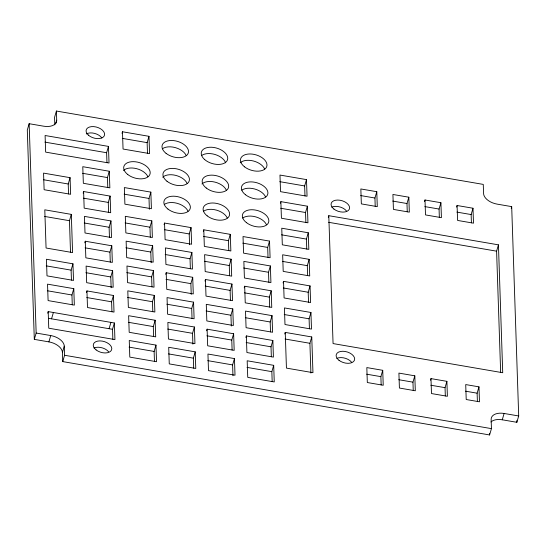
<?xml version="1.0" encoding="UTF-8"?>
<svg xmlns="http://www.w3.org/2000/svg" width="546" height="546" viewBox="0 0 546 546"><rect width="100%" height="100%" fill="white"/><g stroke="black" fill="none" stroke-linecap="round" stroke-linejoin="round"><path stroke-width="0.82" d="M518.7 415.97L511.691 206.627L497.113 204.122A13.616 8.04 16.3 0 1 483.572 193.537L483.271 184.405L56.402 111.043L56.709 120.181A13.616 8.04 16.3 0 1 43.735 126.208L29.15 123.703L27.3 130.03L34.309 339.373L48.887 341.878A13.616 8.04 16.3 0 1 62.428 352.463L62.729 361.595L489.598 434.957L491.448 428.63L491.141 419.492A13.616 8.04 16.3 0 1 504.115 413.465L518.7 415.97L516.85 422.297L502.265 419.792A13.616 8.04 16.3 0 0 490.929 421.976M56.402 111.043L54.552 117.37L54.805 124.843M55.788 123.341L56.709 120.181M68.557 193.96L68.223 183.995L70.079 177.668L43.564 173.116L44.117 189.721L70.632 194.28L70.079 177.668M34.309 339.373L36.159 333.046L29.15 123.703M70.509 252.115L69.458 220.707L71.308 214.38L44.792 209.821L46.069 248.02L72.584 252.58L71.308 214.38M47.734 313.186L48.198 311.609L114.373 322.979L114.933 339.585L48.758 328.214L48.198 311.609M83.156 193.12L83.613 191.537L110.128 196.096L110.688 212.701L84.173 208.149L83.613 191.537M51.549 318.823L53.399 312.496M48.887 341.878L50.744 335.558L36.159 333.046M71.444 280.105L71.11 270.14L72.959 263.814L46.444 259.261L47.004 275.866L73.519 280.426L72.959 263.814M106.948 162.694L106.613 152.73L108.463 146.403L45.1 135.51L45.652 152.122L109.023 163.008L108.463 146.403M84.814 242.813L85.278 241.23L111.794 245.789L112.346 262.394L85.838 257.842L85.278 241.23M72.27 304.852L71.942 294.99L73.792 288.663L47.543 284.152L48.096 300.593L74.345 305.105L73.792 288.663M107.78 187.537L107.446 177.573L109.296 171.246L82.78 166.694L83.34 183.299L109.855 187.858L109.296 171.246M122.011 133.347L122.475 131.763L148.99 136.316L149.563 153.59L123.055 149.038L122.475 131.763M62.428 352.463L64.278 346.137A13.616 8.04 16.3 0 0 50.744 335.558M108.613 212.387L108.279 202.423L110.128 196.096M62.729 361.595L64.578 355.269L64.278 346.137M86.48 292.506L86.944 290.922L113.459 295.482L114.012 312.087L87.496 307.528L86.944 290.922M109.446 237.23L109.111 227.266L110.961 220.939L84.446 216.387L85.005 232.992L111.514 237.551L110.961 220.939M110.278 262.08L109.944 252.115L111.794 245.789M147.495 153.337L147.133 142.643L148.99 136.316M111.138 287.756L110.777 276.959L112.626 270.632L86.111 266.079L86.664 282.685L113.179 287.244L112.626 270.632M111.937 311.773L111.602 301.808L113.459 295.482M109.077 328.712L110.927 322.386M149.365 209.248L149.003 198.451L150.853 192.124L124.345 187.565L124.897 204.177L151.413 208.729L150.853 192.124M112.858 339.271L112.524 329.306L114.373 322.979M150.3 237.162L149.966 227.197L151.815 220.871L125.307 216.318L125.86 232.924L152.375 237.483L151.815 220.871M151.16 262.728L150.798 252.047L152.648 245.72L126.133 241.161L126.686 257.603L153.201 262.162L152.648 245.72M164.08 224.638L164.544 223.061L191.059 227.614L191.612 244.226L165.097 239.667L164.544 223.061M151.965 286.855L151.631 276.89L153.481 270.563L126.965 266.004L127.525 282.616L154.033 287.176L153.481 270.563M152.798 311.705L152.464 301.733L154.313 295.413L127.798 290.854L128.358 307.459L154.866 312.019L154.313 295.413M165.745 274.331L166.209 272.754L192.718 277.307L193.277 293.919L166.762 289.36L166.209 272.754M153.631 336.548L153.296 326.583L155.146 320.256L128.631 315.697L129.19 332.309L155.699 336.862L155.146 320.256M154.457 361.391L154.129 351.426L155.979 345.099L129.252 340.513L129.805 357.118L156.531 361.711L155.979 345.099M189.571 244.738L189.209 233.941L191.059 227.614M190.37 268.755L190.035 258.79L191.892 252.464L165.377 247.904L165.929 264.517L192.445 269.069L191.892 252.464M203.324 231.381L203.781 229.805L230.296 234.357L230.856 250.969L204.34 246.41L203.781 229.805M191.23 294.43L190.868 283.633L192.718 277.307M192.035 318.448L191.701 308.476L193.55 302.156L167.042 297.597L167.595 314.203L194.11 318.762L193.55 302.156M204.982 281.074L205.446 279.497L231.961 284.05L232.514 300.662L206.006 296.103L205.446 279.497M192.895 344.123L192.533 333.326L194.383 326.999L167.868 322.44L168.427 339.052L194.942 343.605L194.383 326.999M193.7 368.134L193.366 358.169L195.215 351.842L168.7 347.29L169.26 363.895L195.775 368.454L195.215 351.842M228.781 250.648L228.446 240.684L230.296 234.357M206.647 330.767L207.111 329.183L233.627 333.743L234.179 350.355L207.664 345.795L207.111 329.183M229.62 275.696L229.279 265.533L231.129 259.207L204.614 254.648L205.18 271.587L231.695 276.146L231.129 259.207M230.446 300.341L230.112 290.376L231.961 284.05M231.306 326.017L230.944 315.226L232.794 308.899L206.279 304.34L206.832 320.946L233.347 325.505L232.794 308.899M244.226 287.817L244.683 286.24L271.198 290.793L271.758 307.405L245.243 302.846L244.683 286.24M232.105 350.034L231.777 340.069L233.627 333.743M232.965 375.709L232.603 364.912L234.452 358.592L207.944 354.033L208.497 370.638L235.012 375.198L234.452 358.592M280.405 203.214L280.869 201.638L307.384 206.19L307.937 222.802L281.422 218.243L280.869 201.638M268.018 257.391L267.683 247.427L269.533 241.1L243.025 236.548L243.577 253.153L270.093 257.712L269.533 241.1M245.884 337.51L246.348 335.926L272.863 340.486L273.416 357.098L246.908 352.539L246.348 335.926M268.85 282.241L268.516 272.277L270.366 265.95L243.857 261.391L244.41 278.003L270.925 282.555L270.366 265.95M269.683 307.084L269.349 297.12L271.198 290.793M304.975 195.912L304.641 185.947L306.49 179.62L279.975 175.061L280.535 191.666L307.05 196.226L306.49 179.62M270.516 331.934L270.181 321.969L272.031 315.643L245.516 311.084L246.075 327.689L272.59 332.248L272.031 315.643M283.074 282.937L283.538 281.354L310.053 285.913L310.606 302.518L284.091 297.966L283.538 281.354M305.862 222.481L305.528 212.517L307.384 206.19M271.348 356.777L271.014 346.812L272.863 340.486M306.756 249.058L306.422 239.093L308.272 232.767L281.756 228.208L282.316 244.82L308.824 249.372L308.272 232.767M272.181 381.627L271.847 371.655L273.696 365.335L247.181 360.776L247.741 377.382L274.249 381.941L273.696 365.335M284.787 333.988L285.244 332.405L311.759 336.964L312.954 372.672L286.438 368.113L285.244 332.405M307.644 275.628L307.309 265.663L309.159 259.336L282.651 254.784L283.203 271.389L309.719 275.948L309.159 259.336M328.323 217.274L328.788 215.69L498.443 244.847L502.723 372.727L333.067 343.577L328.788 215.69M308.531 302.204L308.203 292.24L310.053 285.913M309.425 328.774L309.091 318.809L310.94 312.483L284.425 307.93L284.985 324.536L311.493 329.095L310.94 312.483M310.906 373.048L309.91 343.291L311.759 336.964M375.211 206.32L374.938 198.021L376.788 191.701L360.845 188.957L361.343 203.897L377.286 206.634L376.788 191.701M407.261 211.828L406.982 203.528L408.831 197.208L392.922 194.472L393.427 209.411L409.336 212.141L408.831 197.208M424.542 201.563L425.006 199.986L440.915 202.716L441.414 217.656L425.505 214.919L425.006 199.986M381.163 384.944L380.883 376.644L382.732 370.318L366.823 367.581L367.322 382.528L383.231 385.264L382.732 370.318M439.339 217.342L439.066 209.043L440.915 202.716M456.627 207.077L457.084 205.501L472.993 208.231L473.498 223.171L457.589 220.434L457.084 205.501M413.24 390.458L412.96 382.152L414.81 375.825L398.908 373.095L399.406 388.042L415.315 390.772L414.81 375.825M471.423 222.857L471.143 214.558L472.993 208.231M430.521 380.187L430.985 378.61L446.894 381.34L447.392 396.287L431.483 393.557L430.985 378.61M445.324 395.973L445.045 387.667L446.894 381.34M500.648 372.236L496.594 251.174L498.443 244.847M511.227 208.203L511.691 206.627M477.402 401.487L477.122 393.181L478.972 386.855L465.718 384.575L466.216 399.522L479.477 401.801L478.972 386.855M502.265 419.792L504.115 413.465M122.284 138.37L147.133 142.643M279.784 181.675L304.641 185.947M360.674 195.57L374.938 198.021M392.751 201.085L406.982 203.528M424.829 206.6L439.066 209.043M456.913 212.114L471.143 214.558M44.915 142.124L106.613 152.73M82.589 173.3L107.446 177.573M280.678 208.244L305.528 212.517M328.617 222.304L496.594 251.174M43.373 179.723L68.223 183.995M124.147 194.178L149.003 198.451M83.422 198.15L108.279 202.423M281.565 234.821L306.422 239.093M125.109 222.925L149.966 227.197M164.353 229.668L189.209 233.941M203.59 236.411L228.446 240.684M242.827 243.154L267.683 247.427M84.255 222.993L109.111 227.266M44.601 216.434L69.458 220.707M282.453 261.391L307.309 265.663M125.942 247.775L150.798 252.047M165.185 254.518L190.035 258.79M204.422 261.261L229.279 265.533M243.659 268.004L268.516 272.277M85.087 247.843L109.944 252.115M283.347 287.967L308.203 292.24M126.774 272.618L151.631 276.89M166.011 279.361L190.868 283.633M205.255 286.104L230.112 290.376M244.492 292.847L269.349 297.12M46.253 265.868L71.11 270.14M85.92 272.686L110.777 276.959M284.234 314.537L309.091 318.809M127.607 297.468L152.464 301.733M166.844 304.211L191.701 308.476M206.088 310.954L230.944 315.226M245.325 317.697L270.181 321.969M47.331 290.759L71.942 294.99M86.753 297.536L111.602 301.808M285.053 339.018L309.91 343.291M128.44 322.311L153.296 326.583M167.677 329.054L192.533 333.326M206.92 335.797L231.777 340.069M246.157 342.54L271.014 346.812M48.574 318.318L112.524 329.306M366.646 374.194L380.883 376.644M398.73 379.709L412.96 382.152M430.808 385.223L445.045 387.667M465.526 391.189L477.122 393.181M129.074 347.126L154.129 351.426M168.509 353.904L193.366 358.169M207.746 360.647L232.603 364.912M246.99 367.39L271.847 371.655M64.578 355.269L491.448 428.63M516.796 420.597L516.85 422.297M489.537 433.292L489.598 434.957M93.973 348.02A9.528 5.631 16.3 0 1 108.613 351.733M336.8 358.401A9.528 5.631 16.3 0 1 351.447 362.053M331.777 207.159A9.528 5.631 16.3 0 1 346.417 210.872M86.316 133.941A9.528 5.631 16.3 0 1 101.863 137.967M203.481 211.295A13.616 8.04 16.3 0 1 216.53 210.142A13.616 8.04 16.3 0 1 227.238 217.977M164.244 204.497A13.616 8.04 16.3 0 1 177.286 203.344A13.616 8.04 16.3 0 1 187.995 211.179M123.471 170.461A13.616 8.04 16.3 0 1 136.548 168.653A13.616 8.04 16.3 0 1 147.823 176.638M162.38 148.792A13.616 8.04 16.3 0 1 175.423 147.638A13.616 8.04 16.3 0 1 186.131 155.467M240.26 162.783A13.616 8.04 16.3 0 1 253.33 160.968A13.616 8.04 16.3 0 1 264.612 168.953M201.488 155.63A13.616 8.04 16.3 0 1 215.001 154.477A13.616 8.04 16.3 0 1 225.594 162.81M201.952 183.954A13.616 8.04 16.3 0 1 215.028 182.139A13.616 8.04 16.3 0 1 226.303 190.124M162.715 177.211A13.616 8.04 16.3 0 1 175.785 175.396A13.616 8.04 16.3 0 1 187.066 183.381M241.789 190.192A13.616 8.04 16.3 0 1 254.839 189.039A13.616 8.04 16.3 0 1 265.547 196.874M242.724 218.038A13.616 8.04 16.3 0 1 255.774 216.885A13.616 8.04 16.3 0 1 266.475 224.72M96.103 349.911A9.528 5.631 16.3 0 0 111.541 349.972A9.528 5.631 16.3 0 0 99.938 340.902A9.528 5.631 16.3 0 0 96.103 349.911M333.906 209.057A9.528 5.631 16.3 0 0 349.344 209.118A9.528 5.631 16.3 0 0 337.735 200.048A9.528 5.631 16.3 0 0 333.906 209.057M339.011 360.312A9.528 5.631 16.3 0 0 354.422 360.305A9.528 5.631 16.3 0 0 342.738 351.262A9.528 5.631 16.3 0 0 339.011 360.312M88.309 135.067A9.528 5.631 16.3 0 0 104.109 136.131A9.528 5.631 16.3 0 0 93.632 126.604A9.528 5.631 16.3 0 0 88.309 135.067M167.008 181.265A13.616 8.04 16.3 0 0 189.059 181.354A13.616 8.04 16.3 0 0 172.481 168.393A13.616 8.04 16.3 0 0 167.008 181.265M207.18 215.861A13.616 8.04 16.3 0 0 229.231 215.95A13.616 8.04 16.3 0 0 212.653 202.989A13.616 8.04 16.3 0 0 207.18 215.861M167.936 209.063A13.616 8.04 16.3 0 0 189.988 209.152A13.616 8.04 16.3 0 0 173.416 196.191A13.616 8.04 16.3 0 0 167.936 209.063M127.764 174.522A13.616 8.04 16.3 0 0 149.822 174.611A13.616 8.04 16.3 0 0 133.244 161.65A13.616 8.04 16.3 0 0 127.764 174.522M166.073 153.351A13.616 8.04 16.3 0 0 188.124 153.44A13.616 8.04 16.3 0 0 171.546 140.479A13.616 8.04 16.3 0 0 166.073 153.351M244.547 166.837A13.616 8.04 16.3 0 0 266.605 166.926A13.616 8.04 16.3 0 0 250.027 153.965A13.616 8.04 16.3 0 0 244.547 166.837M246.417 222.604A13.616 8.04 16.3 0 0 268.468 222.693A13.616 8.04 16.3 0 0 251.897 209.732A13.616 8.04 16.3 0 0 246.417 222.604M204.668 159.569A13.616 8.04 16.3 0 0 227.116 160.688A13.616 8.04 16.3 0 0 211.677 147.249A13.616 8.04 16.3 0 0 204.668 159.569M206.245 188.008A13.616 8.04 16.3 0 0 228.296 188.097A13.616 8.04 16.3 0 0 211.725 175.136A13.616 8.04 16.3 0 0 206.245 188.008M245.482 194.751A13.616 8.04 16.3 0 0 267.54 194.84A13.616 8.04 16.3 0 0 250.962 181.879A13.616 8.04 16.3 0 0 245.482 194.751"/></g></svg>
